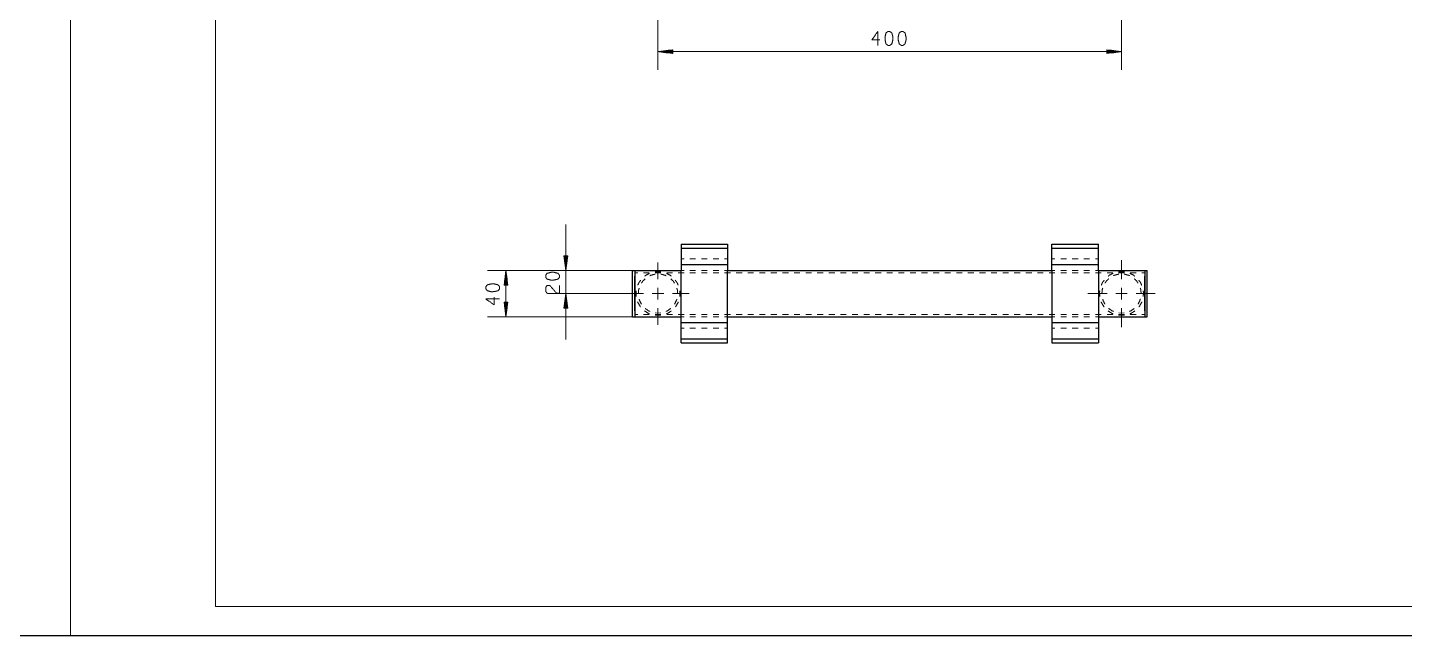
# Model space of a CAD drawing. Header units: millimetres. Extents: x 2210 to 79821, y -19430 to 2344.
# Drawn here: x 5368.2 to 5605.9, y 1492.8 to 1597.9 of the extents above; entities that cross this region are included whole.
import ezdxf

# ---------------------------------------------------------------- set-up
doc = ezdxf.new("R2010")
doc.units = ezdxf.units.MM
doc.layers.add('101', color=7, linetype='Continuous', true_color=0xffffff)

msp = doc.modelspace()

# ---------------------------------------------------------------- linework, layer by layer
msp.add_line((2209.78, 1492.82), (13049.16, 1492.82))
at = {"layer": '101', "color": 133, "linetype": 'Continuous', "lineweight": 18}
for p, q in [((5375.68, 1789.82), (5375.68, 1492.82)), ((5400.68, 1784.82), (5400.68, 1497.82)), ((5400.68, 1497.82), (5790.68, 1497.82)), ((5375.68, 1492.82), (5795.68, 1492.82))]:
    msp.add_line(p, q, dxfattribs=at)
at = {"layer": '101', "color": 22, "linetype": 'Continuous', "lineweight": 18}
for p, q in [((5477.06, 1606.78), (5477.06, 1590.52)), ((5557.06, 1606.78), (5557.06, 1590.52)), ((5479.6, 1594.02), (5477.06, 1593.69)), ((5477.06, 1593.69), (5479.6, 1593.36)), ((5477.06, 1593.69), (5557.06, 1593.69)), ((5479.6, 1593.72), (5477.25, 1593.72)), ((5479.6, 1593.66), (5477.25, 1593.66)), ((5479.6, 1593.77), (5477.64, 1593.77)), ((5479.6, 1593.61), (5477.64, 1593.61)), ((5479.6, 1593.82), (5478.02, 1593.82)), ((5479.6, 1593.56), (5478.02, 1593.56)), ((5479.6, 1593.87), (5478.41, 1593.87)), ((5479.6, 1593.51), (5478.41, 1593.51)), ((5479.6, 1593.92), (5478.79, 1593.92)), ((5479.6, 1593.46), (5478.79, 1593.46)), ((5479.6, 1593.97), (5479.18, 1593.97)), ((5479.6, 1593.41), (5479.18, 1593.41)), ((5479.6, 1594.02), (5479.57, 1594.02)), ((5479.6, 1594.02), (5479.57, 1594.02)), ((5479.6, 1593.36), (5479.57, 1593.36)), ((5479.6, 1593.36), (5479.57, 1593.36)), ((5479.6, 1593.36), (5479.6, 1594.02)), ((5554.52, 1594.02), (5554.55, 1594.02)), ((5554.52, 1594.02), (5554.55, 1594.02)), ((5554.52, 1594.02), (5554.52, 1593.36)), ((5557.06, 1593.69), (5554.52, 1594.02)), ((5554.52, 1593.97), (5554.93, 1593.97)), ((5554.52, 1593.92), (5555.32, 1593.92)), ((5554.52, 1593.87), (5555.71, 1593.87)), ((5554.52, 1593.82), (5556.09, 1593.82)), ((5554.52, 1593.77), (5556.48, 1593.77)), ((5554.52, 1593.72), (5556.86, 1593.72)), ((5554.52, 1593.36), (5557.06, 1593.69)), ((5554.52, 1593.66), (5556.86, 1593.66)), ((5554.52, 1593.61), (5556.48, 1593.61)), ((5554.52, 1593.56), (5556.09, 1593.56)), ((5554.52, 1593.51), (5555.71, 1593.51)), ((5554.52, 1593.46), (5555.32, 1593.46)), ((5554.52, 1593.41), (5554.93, 1593.41)), ((5554.52, 1593.36), (5554.55, 1593.36)), ((5554.52, 1593.36), (5554.55, 1593.36)), ((5461.15, 1563.83), (5461.15, 1543.95)), ((5460.82, 1558.43), (5461.15, 1555.89)), ((5461.49, 1558.43), (5460.82, 1558.43)), ((5460.82, 1558.43), (5460.82, 1558.4)), ((5460.82, 1558.43), (5460.82, 1558.4)), ((5460.87, 1558.43), (5460.87, 1558.01)), ((5460.92, 1558.43), (5460.92, 1557.63)), ((5460.97, 1558.43), (5460.97, 1557.24)), ((5461.02, 1558.43), (5461.02, 1556.86)), ((5461.07, 1558.43), (5461.07, 1556.47)), ((5461.13, 1558.43), (5461.13, 1556.09)), ((5461.15, 1555.89), (5461.49, 1558.43)), ((5461.18, 1558.43), (5461.18, 1556.09)), ((5461.23, 1558.43), (5461.23, 1556.47)), ((5461.28, 1558.43), (5461.28, 1556.86)), ((5461.33, 1558.43), (5461.33, 1557.24)), ((5461.38, 1558.43), (5461.38, 1557.63)), ((5461.43, 1558.43), (5461.43, 1558.01)), ((5461.48, 1558.43), (5461.48, 1558.4)), ((5461.48, 1558.43), (5461.48, 1558.4)), ((5472.66, 1555.89), (5447.64, 1555.89)), ((5450.82, 1555.89), (5450.49, 1553.35)), ((5450.64, 1553.35), (5450.64, 1554.54)), ((5450.69, 1553.35), (5450.69, 1554.93)), ((5450.74, 1553.35), (5450.74, 1555.31)), ((5450.79, 1553.35), (5450.79, 1555.7)), ((5450.82, 1547.89), (5450.82, 1555.89)), ((5451.15, 1553.35), (5450.82, 1555.89)), ((5450.84, 1553.35), (5450.84, 1555.7)), ((5450.9, 1553.35), (5450.9, 1555.31)), ((5450.95, 1553.35), (5450.95, 1554.93)), ((5451, 1553.35), (5451, 1554.54)), ((5473.06, 1555.89), (5457.98, 1555.89)), ((5450.49, 1553.35), (5450.49, 1553.38)), ((5450.49, 1553.35), (5450.49, 1553.38)), ((5450.49, 1553.35), (5451.15, 1553.35)), ((5450.54, 1553.35), (5450.54, 1553.77)), ((5450.59, 1553.35), (5450.59, 1554.16)), ((5451.05, 1553.35), (5451.05, 1554.16)), ((5451.1, 1553.35), (5451.1, 1553.77)), ((5451.15, 1553.35), (5451.15, 1553.38)), ((5451.15, 1553.35), (5451.15, 1553.38)), ((5471.66, 1551.89), (5457.98, 1551.89)), ((5461.15, 1551.89), (5460.82, 1549.35)), ((5461.49, 1549.35), (5461.15, 1551.89)), ((5450.49, 1550.43), (5450.49, 1550.4)), ((5450.49, 1550.43), (5450.49, 1550.4)), ((5450.49, 1550.43), (5450.82, 1547.89)), ((5451.15, 1550.43), (5450.49, 1550.43)), ((5450.54, 1550.43), (5450.54, 1550.01)), ((5450.59, 1550.43), (5450.59, 1549.63)), ((5450.64, 1550.43), (5450.64, 1549.24)), ((5450.69, 1550.43), (5450.69, 1548.86)), ((5450.74, 1550.43), (5450.74, 1548.47)), ((5450.79, 1550.43), (5450.79, 1548.09)), ((5450.82, 1547.89), (5451.15, 1550.43)), ((5450.84, 1550.43), (5450.84, 1548.09)), ((5450.9, 1550.43), (5450.9, 1548.47)), ((5450.95, 1550.43), (5450.95, 1548.86)), ((5451, 1550.43), (5451, 1549.24)), ((5451.05, 1550.43), (5451.05, 1549.63)), ((5451.1, 1550.43), (5451.1, 1550.01)), ((5451.15, 1550.43), (5451.15, 1550.4)), ((5451.15, 1550.43), (5451.15, 1550.4)), ((5460.87, 1549.35), (5460.87, 1549.77)), ((5460.92, 1549.35), (5460.92, 1550.16)), ((5460.97, 1549.35), (5460.97, 1550.54)), ((5461.02, 1549.35), (5461.02, 1550.93)), ((5461.07, 1549.35), (5461.07, 1551.31)), ((5461.13, 1549.35), (5461.13, 1551.7)), ((5461.18, 1549.35), (5461.18, 1551.7)), ((5461.23, 1549.35), (5461.23, 1551.31)), ((5461.28, 1549.35), (5461.28, 1550.93)), ((5461.33, 1549.35), (5461.33, 1550.54)), ((5461.38, 1549.35), (5461.38, 1550.16)), ((5461.43, 1549.35), (5461.43, 1549.77)), ((5472.66, 1547.89), (5447.64, 1547.89)), ((5460.82, 1549.35), (5460.82, 1549.38)), ((5460.82, 1549.35), (5460.82, 1549.38)), ((5460.82, 1549.35), (5461.49, 1549.35)), ((5461.48, 1549.35), (5461.48, 1549.38)), ((5461.48, 1549.35), (5461.48, 1549.38))]:
    msp.add_line(p, q, dxfattribs=at)
at = {"layer": '101', "color": 92, "linetype": 'Continuous', "lineweight": 25}
for p, q in [((5481.06, 1560.43), (5489.06, 1560.43)), ((5481.06, 1560.43), (5481.06, 1559.72)), ((5481.06, 1559.72), (5489.06, 1559.72)), ((5481.06, 1559.72), (5481.06, 1557.48)), ((5489.06, 1560.43), (5489.06, 1559.72)), ((5489.06, 1559.72), (5489.06, 1557.48)), ((5545.06, 1560.43), (5553.06, 1560.43)), ((5545.06, 1559.72), (5545.06, 1560.43)), ((5545.06, 1557.48), (5545.06, 1559.72)), ((5545.06, 1559.72), (5553.06, 1559.72)), ((5553.06, 1559.72), (5553.06, 1560.43)), ((5553.06, 1557.48), (5553.06, 1559.72)), ((5481.06, 1556.89), (5489.06, 1556.89)), ((5545.06, 1556.89), (5553.06, 1556.89)), ((5473.06, 1555.89), (5481.06, 1555.89)), ((5473.06, 1555.29), (5473.06, 1548.49)), ((5481.06, 1547.89), (5481.06, 1555.89)), ((5489.06, 1547.89), (5489.06, 1555.89)), ((5489.06, 1555.89), (5545.06, 1555.89)), ((5545.06, 1555.89), (5545.06, 1547.89)), ((5553.06, 1555.89), (5553.06, 1547.89)), ((5553.06, 1555.89), (5561.06, 1555.89)), ((5561.06, 1555.29), (5561.06, 1548.49)), ((5473.06, 1547.89), (5481.06, 1547.89)), ((5489.06, 1547.89), (5545.06, 1547.89)), ((5553.06, 1547.89), (5561.06, 1547.89)), ((5481.06, 1546.89), (5489.06, 1546.89)), ((5481.06, 1544.06), (5481.06, 1546.31)), ((5489.06, 1544.06), (5489.06, 1546.31)), ((5545.06, 1546.89), (5553.06, 1546.89)), ((5545.06, 1546.31), (5545.06, 1544.06)), ((5553.06, 1546.31), (5553.06, 1544.06)), ((5481.06, 1543.36), (5481.06, 1544.06)), ((5481.06, 1544.06), (5489.06, 1544.06)), ((5481.06, 1543.36), (5489.06, 1543.36)), ((5489.06, 1543.36), (5489.06, 1544.06)), ((5545.06, 1544.06), (5545.06, 1543.36)), ((5545.06, 1544.06), (5553.06, 1544.06)), ((5545.06, 1543.36), (5553.06, 1543.36)), ((5553.06, 1544.06), (5553.06, 1543.36))]:
    msp.add_line(p, q, dxfattribs=at)
at = {"layer": '101', "color": 151, "linetype": 'Continuous', "lineweight": 18}
for p, q in [((5477.06, 1554.39), (5477.06, 1557.29)), ((5557.06, 1554.39), (5557.06, 1557.69)), ((5474.56, 1551.89), (5471.66, 1551.89)), ((5476.06, 1551.89), (5478.06, 1551.89)), ((5477.06, 1550.89), (5477.06, 1552.89)), ((5479.56, 1551.89), (5482.46, 1551.89)), ((5554.56, 1551.89), (5551.26, 1551.89)), ((5556.06, 1551.89), (5558.06, 1551.89)), ((5557.06, 1550.89), (5557.06, 1552.89)), ((5559.56, 1551.89), (5562.86, 1551.89)), ((5477.06, 1549.39), (5477.06, 1546.49)), ((5557.06, 1549.39), (5557.06, 1546.09))]:
    msp.add_line(p, q, dxfattribs=at)
at = {"layer": '101', "color": 53, "linetype": 'Continuous', "lineweight": 18}
for p, q in [((5481.06, 1557.89), (5481.56, 1557.89)), ((5482.56, 1557.89), (5483.56, 1557.89)), ((5484.56, 1557.89), (5485.56, 1557.89)), ((5486.56, 1557.89), (5487.56, 1557.89)), ((5488.56, 1557.89), (5489.06, 1557.89)), ((5545.06, 1557.89), (5545.56, 1557.89)), ((5546.56, 1557.89), (5547.56, 1557.89)), ((5548.56, 1557.89), (5549.56, 1557.89)), ((5550.56, 1557.89), (5551.56, 1557.89)), ((5552.56, 1557.89), (5553.06, 1557.89)), ((5473.06, 1555.49), (5473.56, 1555.49)), ((5474.56, 1555.49), (5475.56, 1555.49)), ((5476.56, 1555.49), (5477.56, 1555.49)), ((5478.56, 1555.49), (5479.56, 1555.49)), ((5480.56, 1555.49), (5481.56, 1555.49)), ((5481.06, 1555.89), (5481.56, 1555.89)), ((5482.56, 1555.89), (5483.56, 1555.89)), ((5482.56, 1555.49), (5483.56, 1555.49)), ((5484.56, 1555.89), (5485.56, 1555.89)), ((5484.56, 1555.49), (5485.56, 1555.49)), ((5486.56, 1555.89), (5487.56, 1555.89)), ((5486.56, 1555.49), (5487.56, 1555.49)), ((5488.56, 1555.89), (5489.06, 1555.89)), ((5488.56, 1555.49), (5489.56, 1555.49)), ((5490.56, 1555.49), (5491.56, 1555.49)), ((5492.56, 1555.49), (5493.56, 1555.49)), ((5494.56, 1555.49), (5495.56, 1555.49)), ((5496.56, 1555.49), (5497.56, 1555.49)), ((5498.56, 1555.49), (5499.56, 1555.49)), ((5500.56, 1555.49), (5501.56, 1555.49)), ((5502.56, 1555.49), (5503.56, 1555.49)), ((5504.56, 1555.49), (5505.56, 1555.49)), ((5506.56, 1555.49), (5507.56, 1555.49)), ((5508.56, 1555.49), (5509.56, 1555.49)), ((5510.56, 1555.49), (5511.56, 1555.49)), ((5512.56, 1555.49), (5513.56, 1555.49)), ((5514.56, 1555.49), (5515.56, 1555.49)), ((5516.56, 1555.49), (5517.56, 1555.49)), ((5518.56, 1555.49), (5519.56, 1555.49)), ((5520.56, 1555.49), (5521.56, 1555.49)), ((5522.56, 1555.49), (5523.56, 1555.49)), ((5524.56, 1555.49), (5525.56, 1555.49)), ((5526.56, 1555.49), (5527.56, 1555.49)), ((5528.56, 1555.49), (5529.56, 1555.49)), ((5530.56, 1555.49), (5531.56, 1555.49)), ((5532.56, 1555.49), (5533.56, 1555.49)), ((5534.56, 1555.49), (5535.56, 1555.49)), ((5536.56, 1555.49), (5537.56, 1555.49)), ((5538.56, 1555.49), (5539.56, 1555.49)), ((5540.56, 1555.49), (5541.56, 1555.49)), ((5542.56, 1555.49), (5543.56, 1555.49)), ((5544.56, 1555.49), (5545.56, 1555.49)), ((5545.06, 1555.89), (5545.56, 1555.89)), ((5546.56, 1555.89), (5547.56, 1555.89)), ((5546.56, 1555.49), (5547.56, 1555.49)), ((5548.56, 1555.89), (5549.56, 1555.89)), ((5548.56, 1555.49), (5549.56, 1555.49)), ((5550.56, 1555.89), (5551.56, 1555.89)), ((5550.56, 1555.49), (5551.56, 1555.49)), ((5552.56, 1555.89), (5553.06, 1555.89)), ((5552.56, 1555.49), (5553.56, 1555.49)), ((5554.56, 1555.49), (5555.56, 1555.49)), ((5556.56, 1555.49), (5557.56, 1555.49)), ((5558.56, 1555.49), (5559.56, 1555.49)), ((5560.56, 1555.49), (5561.06, 1555.49)), ((5473.06, 1548.29), (5473.56, 1548.29)), ((5474.56, 1548.29), (5475.56, 1548.29)), ((5476.56, 1548.29), (5477.56, 1548.29)), ((5476.56, 1548.15), (5477.06, 1548.09)), ((5476.58, 1548.55), (5477.06, 1548.49)), ((5477.06, 1548.49), (5477.54, 1548.55)), ((5477.06, 1548.09), (5477.55, 1548.15)), ((5478.56, 1548.29), (5479.56, 1548.29)), ((5480.56, 1548.29), (5481.56, 1548.29)), ((5481.06, 1547.89), (5481.56, 1547.89)), ((5482.56, 1548.29), (5483.56, 1548.29)), ((5482.56, 1547.89), (5483.56, 1547.89)), ((5484.56, 1548.29), (5485.56, 1548.29)), ((5484.56, 1547.89), (5485.56, 1547.89)), ((5486.56, 1548.29), (5487.56, 1548.29)), ((5486.56, 1547.89), (5487.56, 1547.89)), ((5488.56, 1548.29), (5489.56, 1548.29)), ((5488.56, 1547.89), (5489.06, 1547.89)), ((5490.56, 1548.29), (5491.56, 1548.29)), ((5492.56, 1548.29), (5493.56, 1548.29)), ((5494.56, 1548.29), (5495.56, 1548.29)), ((5496.56, 1548.29), (5497.56, 1548.29)), ((5498.56, 1548.29), (5499.56, 1548.29)), ((5500.56, 1548.29), (5501.56, 1548.29)), ((5502.56, 1548.29), (5503.56, 1548.29)), ((5504.56, 1548.29), (5505.56, 1548.29)), ((5506.56, 1548.29), (5507.56, 1548.29)), ((5508.56, 1548.29), (5509.56, 1548.29)), ((5510.56, 1548.29), (5511.56, 1548.29)), ((5512.56, 1548.29), (5513.56, 1548.29)), ((5514.56, 1548.29), (5515.56, 1548.29)), ((5516.56, 1548.29), (5517.56, 1548.29)), ((5518.56, 1548.29), (5519.56, 1548.29)), ((5520.56, 1548.29), (5521.56, 1548.29)), ((5522.56, 1548.29), (5523.56, 1548.29)), ((5524.56, 1548.29), (5525.56, 1548.29)), ((5526.56, 1548.29), (5527.56, 1548.29)), ((5528.56, 1548.29), (5529.56, 1548.29)), ((5530.56, 1548.29), (5531.56, 1548.29)), ((5532.56, 1548.29), (5533.56, 1548.29)), ((5534.56, 1548.29), (5535.56, 1548.29)), ((5536.56, 1548.29), (5537.56, 1548.29)), ((5538.56, 1548.29), (5539.56, 1548.29)), ((5540.56, 1548.29), (5541.56, 1548.29)), ((5542.56, 1548.29), (5543.56, 1548.29)), ((5544.56, 1548.29), (5545.56, 1548.29)), ((5545.06, 1547.89), (5545.56, 1547.89)), ((5546.56, 1548.29), (5547.56, 1548.29)), ((5546.56, 1547.89), (5547.56, 1547.89)), ((5548.56, 1548.29), (5549.56, 1548.29)), ((5548.56, 1547.89), (5549.56, 1547.89)), ((5550.56, 1548.29), (5551.56, 1548.29)), ((5550.56, 1547.89), (5551.56, 1547.89)), ((5552.56, 1548.29), (5553.56, 1548.29)), ((5552.56, 1547.89), (5553.06, 1547.89)), ((5554.56, 1548.29), (5555.56, 1548.29)), ((5556.56, 1548.29), (5557.56, 1548.29)), ((5556.56, 1548.15), (5557.06, 1548.09)), ((5556.58, 1548.55), (5557.06, 1548.49)), ((5557.06, 1548.49), (5557.54, 1548.55)), ((5557.06, 1548.09), (5557.55, 1548.15)), ((5558.56, 1548.29), (5559.56, 1548.29)), ((5560.56, 1548.29), (5561.06, 1548.29)), ((5481.06, 1545.89), (5481.56, 1545.89)), ((5482.56, 1545.89), (5483.56, 1545.89)), ((5484.56, 1545.89), (5485.56, 1545.89)), ((5486.56, 1545.89), (5487.56, 1545.89)), ((5488.56, 1545.89), (5489.06, 1545.89)), ((5545.06, 1545.89), (5545.56, 1545.89)), ((5546.56, 1545.89), (5547.56, 1545.89)), ((5548.56, 1545.89), (5549.56, 1545.89)), ((5550.56, 1545.89), (5551.56, 1545.89)), ((5552.56, 1545.89), (5553.06, 1545.89))]:
    msp.add_line(p, q, dxfattribs=at)
at = {"layer": '101', "color": 72, "linetype": 'Continuous', "lineweight": 25}
for p, q in [((5472.66, 1555.89), (5473.06, 1555.89)), ((5472.66, 1548.89), (5472.66, 1554.89)), ((5473.06, 1548.89), (5473.06, 1554.89)), ((5561.06, 1555.89), (5561.46, 1555.89)), ((5561.06, 1548.89), (5561.06, 1554.89)), ((5561.46, 1548.89), (5561.46, 1554.89)), ((5472.66, 1547.89), (5473.06, 1547.89)), ((5561.06, 1547.89), (5561.46, 1547.89))]:
    msp.add_line(p, q, dxfattribs=at)
at = {"layer": '101', "color": 72, "linetype": 'Continuous', "lineweight": 18}
for points, knots in [([(5515.32, 1595.73), (5513.98, 1595.73), (5514.99, 1597.16), (5514.99, 1594.78)], [0, 0, 0.245869, 0.565295, 1, 1]), ([(5517.08, 1594.78), (5517.42, 1595.03), (5517.6, 1595.73), (5517.6, 1596.21), (5517.42, 1596.93), (5517.08, 1597.16), (5516.75, 1597.16), (5516.41, 1596.93), (5516.24, 1596.21), (5516.25, 1595.73), (5516.41, 1595.03), (5516.75, 1594.78), (5517.08, 1594.78)], [0, 0, 0.067526, 0.183971, 0.260583, 0.380943, 0.446141, 0.500306, 0.565504, 0.685863, 0.762528, 0.878309, 0.945835, 1, 1]), ([(5519.36, 1594.78), (5519.7, 1595.03), (5519.87, 1595.73), (5519.87, 1596.21), (5519.7, 1596.93), (5519.36, 1597.16), (5519.03, 1597.16), (5518.69, 1596.93), (5518.51, 1596.21), (5518.53, 1595.73), (5518.69, 1595.03), (5519.03, 1594.78), (5519.36, 1594.78)], [0, 0, 0.067526, 0.183971, 0.260584, 0.380943, 0.446141, 0.500306, 0.565504, 0.685864, 0.762529, 0.87831, 0.945835, 1, 1]), ([(5460.06, 1555.06), (5459.81, 1555.39), (5459.11, 1555.57), (5458.63, 1555.57), (5457.91, 1555.39), (5457.68, 1555.06), (5457.68, 1554.72), (5457.91, 1554.39), (5458.63, 1554.21), (5459.11, 1554.23), (5459.81, 1554.39), (5460.06, 1554.72), (5460.06, 1555.06)], [0, 0, 0.067526, 0.183972, 0.260584, 0.380943, 0.446142, 0.500307, 0.565504, 0.685864, 0.762529, 0.87831, 0.945835, 1, 1]), ([(5449.73, 1553.06), (5449.48, 1553.39), (5448.78, 1553.57), (5448.3, 1553.57), (5447.58, 1553.39), (5447.35, 1553.06), (5447.35, 1552.72), (5447.58, 1552.39), (5448.3, 1552.21), (5448.78, 1552.23), (5449.48, 1552.39), (5449.73, 1552.72), (5449.73, 1553.06)], [0, 0, 0.067525, 0.183972, 0.260584, 0.380943, 0.446141, 0.500306, 0.565504, 0.685863, 0.762529, 0.87831, 0.945835, 1, 1]), ([(5457.91, 1551.95), (5457.68, 1552.27), (5457.68, 1552.96), (5457.91, 1553.29), (5458.38, 1553.29), (5459.58, 1551.93), (5460.06, 1551.95), (5460.06, 1553.29)], [0, 0, 0.069692, 0.192977, 0.265273, 0.350227, 0.674741, 0.759753, 1, 1]), ([(5448.78, 1551.29), (5448.78, 1549.95), (5447.35, 1550.96), (5449.73, 1550.96)], [0, 0, 0.245869, 0.565295, 1, 1])]:
    msp.add_open_spline(points, degree=1, knots=knots, dxfattribs=at)
at = {"layer": '101', "color": 92, "linetype": 'Continuous', "lineweight": 25}
for points in [[(5481.06, 1557.48), (5481.06, 1556.89)], [(5489.06, 1557.48), (5489.06, 1556.89)], [(5545.06, 1556.89), (5545.06, 1557.48)], [(5545.06, 1555.89), (5545.06, 1556.39), (5545.06, 1556.89)], [(5553.06, 1556.89), (5553.06, 1557.48)], [(5553.06, 1555.89), (5553.06, 1556.39), (5553.06, 1556.89)], [(5473.06, 1555.89), (5473.06, 1555.29)], [(5561.06, 1555.89), (5561.06, 1555.29)], [(5473.06, 1548.49), (5473.06, 1547.89)], [(5545.06, 1547.89), (5545.06, 1547.39), (5545.06, 1546.89)], [(5553.06, 1547.89), (5553.06, 1547.39), (5553.06, 1546.89)], [(5561.06, 1548.49), (5561.06, 1547.89)], [(5481.06, 1546.31), (5481.06, 1546.89)], [(5489.06, 1546.31), (5489.06, 1546.89)], [(5545.06, 1546.89), (5545.06, 1546.31)], [(5553.06, 1546.89), (5553.06, 1546.31)]]:
    msp.add_open_spline(points, degree=1, dxfattribs=at)
for points in [[(5481.06, 1556.89), (5481.06, 1556.76), (5481.06, 1555.89)], [(5489.06, 1556.89), (5489.06, 1556.76), (5489.06, 1555.89)], [(5481.06, 1546.89), (5481.06, 1547.03), (5481.06, 1547.89)], [(5489.06, 1546.89), (5489.06, 1547.03), (5489.06, 1547.89)]]:
    msp.add_open_spline(points, degree=1, knots=[0, 0, 0.133976, 1, 1], dxfattribs=at)
at = {"layer": '101', "color": 72, "linetype": 'Continuous', "lineweight": 25}
for points in [[(5472.66, 1554.89), (5472.66, 1555.39), (5472.66, 1555.89)], [(5561.46, 1554.89), (5561.46, 1555.39), (5561.46, 1555.89)]]:
    msp.add_open_spline(points, degree=1, dxfattribs=at)
at = {"layer": '101', "color": 53, "linetype": 'Continuous', "lineweight": 18}
for points, knots in [([(5474.85, 1554.44), (5474.44, 1554.06), (5474.22, 1553.72)], [0, 0, 0.579997, 1, 1]), ([(5475.61, 1555.39), (5474.97, 1555.07), (5474.76, 1554.89)], [0, 0, 0.722224, 1, 1]), ([(5476.57, 1555.25), (5475.81, 1555.05), (5475.65, 1554.97)], [0, 0, 0.819997, 1, 1]), ([(5477.55, 1555.65), (5477.5, 1555.67), (5476.62, 1555.67), (5476.56, 1555.65)], [0, 0, 0.055549, 0.944451, 1, 1]), ([(5478.46, 1554.97), (5478.31, 1555.05), (5477.54, 1555.25)], [0, 0, 0.179993, 1, 1]), ([(5479.36, 1554.89), (5479.15, 1555.07), (5478.5, 1555.39)], [0, 0, 0.277776, 1, 1]), ([(5479.89, 1553.72), (5479.68, 1554.06), (5479.27, 1554.44)], [0, 0, 0.420003, 1, 1]), ([(5554.85, 1554.44), (5554.44, 1554.06), (5554.22, 1553.72)], [0, 0, 0.57999, 1, 1]), ([(5555.61, 1555.39), (5554.97, 1555.07), (5554.76, 1554.89)], [0, 0, 0.722224, 1, 1]), ([(5556.57, 1555.25), (5555.81, 1555.05), (5555.65, 1554.97)], [0, 0, 0.819988, 1, 1]), ([(5557.55, 1555.65), (5557.5, 1555.67), (5556.62, 1555.67), (5556.56, 1555.65)], [0, 0, 0.055539, 0.944461, 1, 1]), ([(5558.46, 1554.97), (5558.31, 1555.05), (5557.54, 1555.25)], [0, 0, 0.180012, 1, 1]), ([(5559.36, 1554.89), (5559.15, 1555.07), (5558.5, 1555.39)], [0, 0, 0.277776, 1, 1]), ([(5559.89, 1553.72), (5559.68, 1554.06), (5559.27, 1554.44)], [0, 0, 0.42001, 1, 1]), ([(5473.31, 1552.38), (5473.26, 1552.11), (5473.31, 1551.4)], [0, 0, 0.27778, 1, 1]), ([(5474.06, 1554.19), (5473.77, 1553.79), (5473.57, 1553.34)], [0, 0, 0.499997, 1, 1]), ([(5473.82, 1552.84), (5473.72, 1552.53), (5473.68, 1551.89)], [0, 0, 0.340003, 1, 1]), ([(5480.54, 1553.34), (5480.35, 1553.79), (5480.05, 1554.19)], [0, 0, 0.500003, 1, 1]), ([(5480.44, 1551.89), (5480.4, 1552.53), (5480.29, 1552.84)], [0, 0, 0.659997, 1, 1]), ([(5480.81, 1551.4), (5480.85, 1552.11), (5480.8, 1552.38)], [0, 0, 0.72222, 1, 1]), ([(5553.31, 1552.38), (5553.26, 1552.11), (5553.31, 1551.4)], [0, 0, 0.277781, 1, 1]), ([(5554.06, 1554.19), (5553.77, 1553.79), (5553.57, 1553.34)], [0, 0, 0.499994, 1, 1]), ([(5553.82, 1552.84), (5553.72, 1552.53), (5553.68, 1551.89)], [0, 0, 0.340003, 1, 1]), ([(5560.54, 1553.34), (5560.35, 1553.79), (5560.05, 1554.19)], [0, 0, 0.500006, 1, 1]), ([(5560.44, 1551.89), (5560.4, 1552.53), (5560.29, 1552.84)], [0, 0, 0.659997, 1, 1]), ([(5560.81, 1551.4), (5560.85, 1552.11), (5560.8, 1552.38)], [0, 0, 0.722219, 1, 1]), ([(5473.55, 1550.44), (5473.57, 1550.39), (5474.01, 1549.62), (5474.05, 1549.58)], [0, 0, 0.055556, 0.944447, 1, 1]), ([(5473.81, 1550.94), (5473.82, 1550.84), (5474.19, 1550.07), (5474.2, 1550.06)], [0, 0, 0.099996, 0.979994, 1, 1]), ([(5479.92, 1550.06), (5479.93, 1550.07), (5480.29, 1550.84), (5480.31, 1550.94)], [0, 0, 0.02, 0.900001, 1, 1]), ([(5480.07, 1549.58), (5480.1, 1549.62), (5480.55, 1550.39), (5480.56, 1550.44)], [0, 0, 0.055553, 0.944441, 1, 1]), ([(5553.55, 1550.44), (5553.57, 1550.39), (5554.01, 1549.62), (5554.05, 1549.58)], [0, 0, 0.055556, 0.94444, 1, 1]), ([(5553.81, 1550.94), (5553.82, 1550.84), (5554.19, 1550.07), (5554.2, 1550.06)], [0, 0, 0.099999, 0.98, 1, 1]), ([(5559.92, 1550.06), (5559.93, 1550.07), (5560.29, 1550.84), (5560.31, 1550.94)], [0, 0, 0.020013, 0.900002, 1, 1]), ([(5560.07, 1549.58), (5560.11, 1549.62), (5560.55, 1550.39), (5560.56, 1550.44)], [0, 0, 0.05556, 0.944444, 1, 1]), ([(5474.75, 1548.89), (5475.35, 1548.5), (5475.61, 1548.4)], [0, 0, 0.722219, 1, 1]), ([(5474.84, 1549.33), (5475.42, 1548.91), (5475.65, 1548.82)], [0, 0, 0.74, 1, 1]), ([(5478.46, 1548.82), (5478.69, 1548.91), (5479.27, 1549.33)], [0, 0, 0.26, 1, 1]), ([(5478.5, 1548.4), (5478.76, 1548.5), (5479.36, 1548.89)], [0, 0, 0.277779, 1, 1]), ([(5554.75, 1548.89), (5555.35, 1548.5), (5555.61, 1548.4)], [0, 0, 0.722231, 1, 1]), ([(5554.84, 1549.33), (5555.42, 1548.91), (5555.65, 1548.82)], [0, 0, 0.739992, 1, 1]), ([(5558.46, 1548.82), (5558.69, 1548.91), (5559.27, 1549.33)], [0, 0, 0.260008, 1, 1]), ([(5558.5, 1548.4), (5558.76, 1548.5), (5559.36, 1548.89)], [0, 0, 0.277774, 1, 1])]:
    msp.add_open_spline(points, degree=1, knots=knots, dxfattribs=at)
at = {"layer": '101', "color": 72, "linetype": 'Continuous', "lineweight": 25}
for points in [[(5472.66, 1547.89), (5472.66, 1548.03), (5472.66, 1548.89)], [(5561.46, 1547.89), (5561.46, 1548.03), (5561.46, 1548.89)]]:
    msp.add_open_spline(points, degree=1, knots=[0, 0, 0.133976, 1, 1], dxfattribs=at)

doc.saveas('drawing.dxf')
